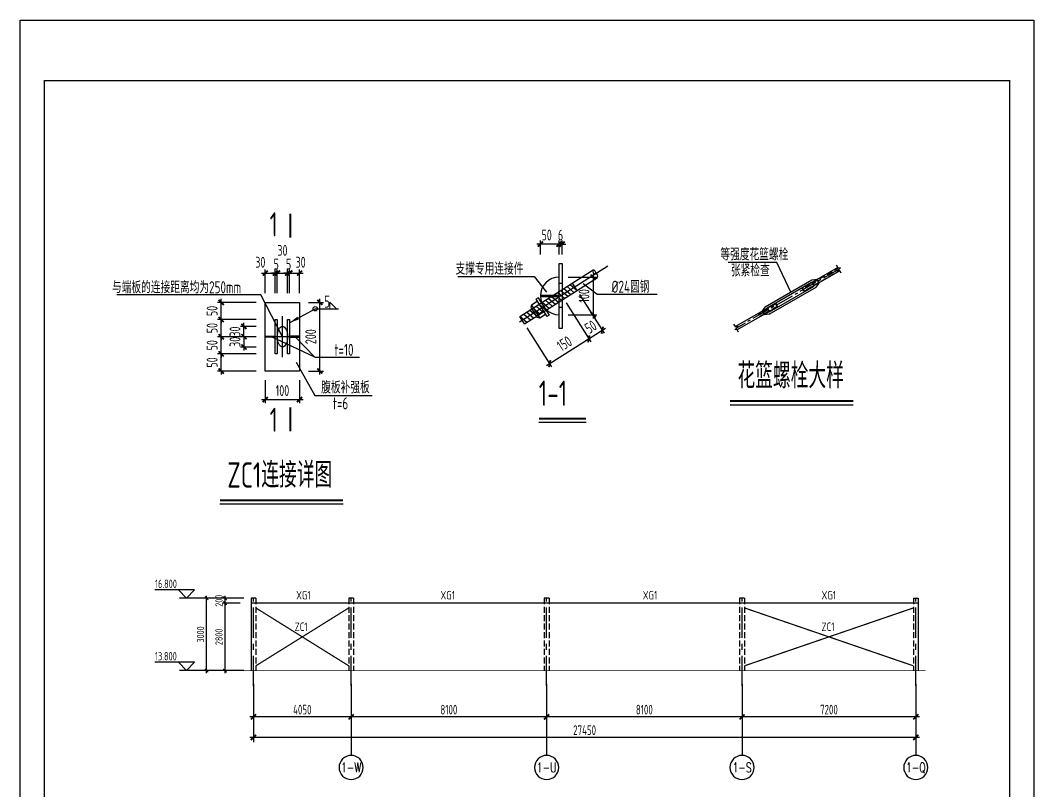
# Model space of a CAD drawing. Extents: x -321761 to 1215725, y 241863 to 438812.
# Drawn here: x 1079725 to 1121725, y 269330 to 301263 of the extents above; entities that cross this region are included whole.
import ezdxf
from ezdxf.enums import TextEntityAlignment as Align

# ---------------------------------------------------------------- set-up
doc = ezdxf.new("R2010")
doc.units = 0
doc.header["$LTSCALE"] = 1000
for name, pattern in [('CENTER', [2, 1.25, -0.25, 0.25, -0.25]), ('CENTER2', [1.125, 0.75, -0.125, 0.125, -0.125]), ('DASH', [0.35, 0.25, -0.1]), ('DASHED', [0.75, 0.5, -0.25]), ('DOTE', [2.42, 2, -0.2, 0.02, -0.2])]:
    doc.linetypes.add(name, pattern=pattern)
doc.layers.get('0').update_dxf_attribs({"linetype": 'CONTINUOUS'})
doc.layers.get('Defpoints').update_dxf_attribs({"linetype": 'CONTINUOUS'})
for name, color, linetype in [('AXIS', 253, 'CENTER'), ('AXIS_NUM', 7, 'CONTINUOUS'), ('BOLT', 3, 'CONTINUOUS'), ('BOLTFILL', 2, 'CONTINUOUS'), ('Boltx', 252, 'DASHED'), ('BORDER', 7, 'CONTINUOUS'), ('DIM', 3, 'CONTINUOUS'), ('DOTE', 1, 'DOTE'), ('Gwall', 42, 'CONTINUOUS'), ('NUM', 7, 'CONTINUOUS'), ('PUB_DIM', 3, 'CONTINUOUS'), ('PZ', 11, 'CONTINUOUS'), ('S', 2, 'CONTINUOUS'), ('TEXT', 7, 'CONTINUOUS'), ('THIN', 7, 'CONTINUOUS'), ('WALL1', 7, 'DASH'), ('WELD', 7, 'CONTINUOUS'), ('YCX', 90, 'CONTINUOUS'), ('屋面支撑', 1, 'CONTINUOUS'), ('引出线', 3, 'CONTINUOUS'), ('柱子', 3, 'CONTINUOUS'), ('框线', 252, 'CONTINUOUS'), ('系杆', 7, 'CONTINUOUS'), ('黄色', 2, 'CONTINUOUS')]:
    doc.layers.add(name, color=color, linetype=linetype)
doc.styles.add('TESSDREN', font='tssdeng.shx', dxfattribs={"width": 0.7, "height": 300, "bigfont": 'tssdchn.shx'})
doc.styles.add('TSSD_Axis', font='Complex.shx', dxfattribs={"width": 0.7, "bigfont": 'hztxt.shx'})
doc.styles.add('TSSD_Dimension', font='Tssdeng.shx', dxfattribs={"width": 0.7, "bigfont": 'hztxt.shx'})
doc.styles.add('TSSD_Norm', font='Tssdeng.shx', dxfattribs={"bigfont": 'hztxt.shx'})
doc.styles.add('TSSD_Rein', font='Tssdeng.shx', dxfattribs={"width": 0.7, "bigfont": 'hztxt.shx'})
doc.dimstyles.new('TSSD_100_100$0', dxfattribs={"dimtxt": 300, "dimasz": 100, "dimexe": 100, "dimexo": 300, "dimgap": 100, "dimtad": 1, "dimdec": 0, "dimzin": 0, "dimdsep": 46, "dimtxsty": 'TSSD_Dimension', "dimblk": 'ARCHTICK', "dimcen": 0, "dimdle": 100, "dimclrd": 3, "dimclre": 3, "dimclrt": 7, "dimazin": 0, "dimtfac": 1, "dimtdec": 0, "dimtix": 1, "dimtmove": 2, "dimatfit": 3, "dimldrblk": 'ARCHTICK', "dimfxl": 1, "dimtolj": 1, "dimtzin": 0, "dimarcsym": 0})
doc.dimstyles.new('TSSD_20_150', dxfattribs={"dimtxt": 450, "dimasz": 150, "dimexe": 150, "dimexo": 375, "dimgap": 150, "dimtad": 1, "dimdec": 0, "dimlfac": 0.133333, "dimzin": 0, "dimdsep": 46, "dimtxsty": 'TSSD_Dimension', "dimblk": 'ARCHTICK', "dimcen": 0, "dimdle": 150, "dimclrt": 7, "dimadec": 0, "dimazin": 0, "dimtfac": 1, "dimtdec": 0, "dimtix": 1, "dimtmove": 2, "dimatfit": 3, "dimfxl": 1, "dimtolj": 1, "dimtzin": 0, "dimarcsym": 0})
doc.dimstyles.new('TSSD_LEADER_STYLE_400.0', dxfattribs={"dimtxt": 1200, "dimasz": 400, "dimexe": 400, "dimexo": 1000, "dimgap": 0.09, "dimtad": 0, "dimtih": 1, "dimtoh": 1, "dimdec": 4, "dimzin": 0, "dimdsep": 46, "dimtxsty": 'Standard', "dimcen": 0.09, "dimdle": 400, "dimclrt": 7, "dimadec": 0, "dimazin": 0, "dimtfac": 1, "dimtdec": 4, "dimtofl": 0, "dimtmove": 0, "dimatfit": 3, "dimfxl": 1, "dimtolj": 1, "dimtzin": 0, "dimarcsym": 0})

# ---------------------------------------------------------------- blocks, each defined once
blk = doc.blocks.new('_ArchTick')
at = {"color": 0, "linetype": 'ByBlock', "const_width": 0.5}
blk.add_lwpolyline([(-0.71, -0.71), (0.71, 0.71)], dxfattribs=at)
blk = doc.blocks.new('*D376')
at = {"layer": 'Defpoints', "color": 0}
for p in [(1102143, 289862), (1100521, 288832), (1103287, 288060)]:
    blk.add_point(p, dxfattribs=at)
at = {"layer": 'DIM', "color": 0, "lineweight": -2}
for p, q in [((1102344, 289545), (1103367, 287933)), ((1100722, 288516), (1101745, 286904)), ((1101538, 286950), (1103414, 288140))]:
    blk.add_line(p, q, dxfattribs=at)
at = {"layer": 'DIM', "color": 0, "lineweight": -2, "xscale": 150, "yscale": 150, "zscale": 150}
for p, rotation in [((1103287, 288060), 32.39712451300372), ((1101665, 287030), 212.3971245130037)]:
    blk.add_blockref('_ArchTick', p, dxfattribs=dict(at, rotation=rotation))
at = {"layer": 'DIM', "color": 7, "insert": (1102275, 287862), "char_height": 450, "attachment_point": 5, "rotation": 32.3971, "style": 'TSSD_Dimension'}
blk.add_mtext('\\A1;150', dxfattribs=at)
blk = doc.blocks.new('*D377')
at = {"layer": 'Defpoints', "color": 0}
for p in [(1101279, 291986), (1101279, 291182), (1102057, 291182)]:
    blk.add_point(p, dxfattribs=at)
at = {"layer": 'DIM', "color": 0, "lineweight": -2}
for p, q in [((1102207, 291986), (1101129, 291986)), ((1101279, 291557), (1101279, 292136)), ((1102057, 291557), (1102057, 292136))]:
    blk.add_line(p, q, dxfattribs=at)
at = {"layer": 'DIM', "color": 0, "lineweight": -2, "xscale": 150, "yscale": 150, "zscale": 150, "rotation": 180}
blk.add_blockref('_ArchTick', (1101279, 291986), dxfattribs=at)
at = {"layer": 'DIM', "color": 0, "lineweight": -2, "xscale": 150, "yscale": 150, "zscale": 150}
blk.add_blockref('_ArchTick', (1102057, 291986), dxfattribs=at)
at = {"layer": 'DIM', "color": 7, "insert": (1101541, 292361), "char_height": 450, "attachment_point": 5, "style": 'TSSD_Dimension'}
blk.add_mtext('\\A1;50', dxfattribs=at)
blk = doc.blocks.new('*D378')
at = {"layer": 'Defpoints', "color": 0}
for p in [(1102057, 290615), (1102057, 289058), (1103467, 289058)]:
    blk.add_point(p, dxfattribs=at)
at = {"layer": 'DIM', "color": 0, "lineweight": -2}
for p, q in [((1103467, 290765), (1103467, 288908)), ((1102432, 290615), (1103617, 290615)), ((1102432, 289058), (1103617, 289058))]:
    blk.add_line(p, q, dxfattribs=at)
at = {"layer": 'DIM', "color": 0, "lineweight": -2, "xscale": 150, "yscale": 150, "zscale": 150}
for p, rotation in [((1103467, 290615), 90), ((1103467, 289058), 270)]:
    blk.add_blockref('_ArchTick', p, dxfattribs=dict(at, rotation=rotation))
at = {"layer": 'DIM', "color": 7, "insert": (1103092, 289837), "char_height": 450, "attachment_point": 5, "rotation": 90, "style": 'TSSD_Dimension'}
blk.add_mtext('\\A1;100', dxfattribs=at)
blk = doc.blocks.new('*D379')
at = {"layer": 'Defpoints', "color": 0}
for p in [(1102057, 291986), (1102057, 291182), (1102180, 291182)]:
    blk.add_point(p, dxfattribs=at)
at = {"layer": 'DIM', "color": 0, "lineweight": -2}
for p, q in [((1102057, 291986), (1101907, 291986)), ((1102057, 291557), (1102057, 292136)), ((1102180, 291986), (1102057, 291986)), ((1102180, 291557), (1102180, 292136)), ((1102180, 291986), (1102330, 291986))]:
    blk.add_line(p, q, dxfattribs=at)
at = {"layer": 'DIM', "color": 0, "lineweight": -2, "xscale": 150, "yscale": 150, "zscale": 150}
blk.add_blockref('_ArchTick', (1102057, 291986), dxfattribs=at)
at = {"layer": 'DIM', "color": 0, "lineweight": -2, "xscale": 150, "yscale": 150, "zscale": 150, "rotation": 180}
blk.add_blockref('_ArchTick', (1102180, 291986), dxfattribs=at)
at = {"layer": 'DIM', "color": 7, "insert": (1102118, 292361), "char_height": 450, "attachment_point": 5, "style": 'TSSD_Dimension'}
blk.add_mtext('\\A1;6', dxfattribs=at)
blk = doc.blocks.new('*D380')
at = {"layer": 'Defpoints', "color": 0}
for p in [(1102143, 289862), (1102703, 290217), (1103847, 288415)]:
    blk.add_point(p, dxfattribs=at)
at = {"layer": 'DIM', "color": 0, "lineweight": -2}
for p, q in [((1102904, 289900), (1103927, 288288)), ((1102344, 289545), (1103367, 287933)), ((1103287, 288060), (1103847, 288415)), ((1103847, 288415), (1103973, 288495)), ((1103287, 288060), (1103160, 287979))]:
    blk.add_line(p, q, dxfattribs=at)
at = {"layer": 'DIM', "color": 0, "lineweight": -2, "xscale": 150, "yscale": 150, "zscale": 150}
for p, rotation in [((1103847, 288415), 212.3971245129426), ((1103287, 288060), 32.39712451294269)]:
    blk.add_blockref('_ArchTick', p, dxfattribs=dict(at, rotation=rotation))
at = {"layer": 'DIM', "color": 7, "insert": (1103366, 288554), "char_height": 450, "attachment_point": 5, "rotation": 32.3971, "style": 'TSSD_Dimension'}
blk.add_mtext('\\A1;50', dxfattribs=at)
blk = doc.blocks.new('*D381')
at = {"layer": 'Defpoints', "color": 0}
for p in [(1088052, 288148), (1089879, 288148), (1089879, 287436)]:
    blk.add_point(p, dxfattribs=at)
at = {"layer": 'DIM', "color": 0, "lineweight": -2}
for p, q in [((1089504, 288148), (1087902, 288148)), ((1088052, 288148), (1088052, 288298)), ((1088052, 287436), (1088052, 288148)), ((1089504, 287436), (1087902, 287436)), ((1088052, 287436), (1088052, 287286))]:
    blk.add_line(p, q, dxfattribs=at)
at = {"layer": 'DIM', "color": 0, "lineweight": -2, "xscale": 150, "yscale": 150, "zscale": 150}
for p, rotation in [((1088052, 288148), 270), ((1088052, 287436), 90)]:
    blk.add_blockref('_ArchTick', p, dxfattribs=dict(at, rotation=rotation))
at = {"layer": 'DIM', "color": 7, "insert": (1087677, 287792), "char_height": 450, "attachment_point": 5, "rotation": 90, "style": 'TSSD_Dimension'}
blk.add_mtext('\\A1;50', dxfattribs=at)
blk = doc.blocks.new('*D382')
at = {"layer": 'Defpoints', "color": 0}
for p in [(1088052, 288859), (1089879, 288859), (1089879, 288148)]:
    blk.add_point(p, dxfattribs=at)
at = {"layer": 'DIM', "color": 0, "lineweight": -2}
for p, q in [((1088052, 288859), (1088052, 289009)), ((1089504, 288859), (1087902, 288859)), ((1088052, 288148), (1088052, 288859)), ((1089504, 288148), (1087902, 288148)), ((1088052, 288148), (1088052, 287998))]:
    blk.add_line(p, q, dxfattribs=at)
at = {"layer": 'DIM', "color": 0, "lineweight": -2, "xscale": 150, "yscale": 150, "zscale": 150}
for p, rotation in [((1088052, 288859), 270), ((1088052, 288148), 90)]:
    blk.add_blockref('_ArchTick', p, dxfattribs=dict(at, rotation=rotation))
at = {"layer": 'DIM', "color": 7, "insert": (1087677, 288503), "char_height": 450, "attachment_point": 5, "rotation": 90, "style": 'TSSD_Dimension'}
blk.add_mtext('\\A1;50', dxfattribs=at)
blk = doc.blocks.new('*D383')
at = {"layer": 'Defpoints', "color": 0}
for p in [(1088052, 289571), (1089879, 289571), (1089879, 288859)]:
    blk.add_point(p, dxfattribs=at)
at = {"layer": 'DIM', "color": 0, "lineweight": -2}
for p, q in [((1089504, 289571), (1087902, 289571)), ((1088052, 289571), (1088052, 289721)), ((1088052, 288859), (1088052, 289571)), ((1089504, 288859), (1087902, 288859)), ((1088052, 288859), (1088052, 288709))]:
    blk.add_line(p, q, dxfattribs=at)
at = {"layer": 'DIM', "color": 0, "lineweight": -2, "xscale": 150, "yscale": 150, "zscale": 150}
for p, rotation in [((1088052, 289571), 270), ((1088052, 288859), 90)]:
    blk.add_blockref('_ArchTick', p, dxfattribs=dict(at, rotation=rotation))
at = {"layer": 'DIM', "color": 7, "insert": (1087677, 289215), "char_height": 450, "attachment_point": 5, "rotation": 90, "style": 'TSSD_Dimension'}
blk.add_mtext('\\A1;50', dxfattribs=at)
blk = doc.blocks.new('*D384')
at = {"layer": 'Defpoints', "color": 0}
for p in [(1089879, 288148), (1088997, 287721), (1089879, 287721)]:
    blk.add_point(p, dxfattribs=at)
at = {"layer": 'DIM', "color": 0, "lineweight": -2}
for p, q in [((1089504, 288148), (1088847, 288148)), ((1088997, 288148), (1088997, 288298)), ((1088997, 288148), (1088997, 287721)), ((1089504, 287721), (1088847, 287721)), ((1088997, 287721), (1088997, 287571))]:
    blk.add_line(p, q, dxfattribs=at)
at = {"layer": 'DIM', "color": 0, "lineweight": -2, "xscale": 150, "yscale": 150, "zscale": 150}
for p, rotation in [((1088997, 288148), 270), ((1088997, 287721), 90)]:
    blk.add_blockref('_ArchTick', p, dxfattribs=dict(at, rotation=rotation))
at = {"layer": 'DIM', "color": 7, "insert": (1088622, 287934), "char_height": 450, "attachment_point": 5, "rotation": 90, "style": 'TSSD_Dimension'}
blk.add_mtext('\\A1;30', dxfattribs=at)
blk = doc.blocks.new('*D385')
at = {"layer": 'Defpoints', "color": 0}
for p in [(1088997, 288575), (1089879, 288575), (1089879, 288148)]:
    blk.add_point(p, dxfattribs=at)
at = {"layer": 'DIM', "color": 0, "lineweight": -2}
for p, q in [((1089504, 288575), (1088847, 288575)), ((1088997, 288575), (1088997, 288725)), ((1088997, 288148), (1088997, 288575)), ((1089504, 288148), (1088847, 288148)), ((1088997, 288148), (1088997, 287998))]:
    blk.add_line(p, q, dxfattribs=at)
at = {"layer": 'DIM', "color": 0, "lineweight": -2, "xscale": 150, "yscale": 150, "zscale": 150}
for p, rotation in [((1088997, 288575), 270), ((1088997, 288148), 90)]:
    blk.add_blockref('_ArchTick', p, dxfattribs=dict(at, rotation=rotation))
at = {"layer": 'DIM', "color": 7, "insert": (1088622, 288361), "char_height": 450, "attachment_point": 5, "rotation": 90, "style": 'TSSD_Dimension'}
blk.add_mtext('\\A1;30', dxfattribs=at)
blk = doc.blocks.new('*D386')
at = {"layer": 'Defpoints', "color": 0}
for p in [(1088052, 287436), (1089879, 287436), (1089879, 286725)]:
    blk.add_point(p, dxfattribs=at)
at = {"layer": 'DIM', "color": 0, "lineweight": -2}
for p, q in [((1089504, 287436), (1087902, 287436)), ((1088052, 287436), (1088052, 287586)), ((1088052, 286725), (1088052, 287436)), ((1089504, 286725), (1087902, 286725)), ((1088052, 286725), (1088052, 286575))]:
    blk.add_line(p, q, dxfattribs=at)
at = {"layer": 'DIM', "color": 0, "lineweight": -2, "xscale": 150, "yscale": 150, "zscale": 150}
for p, rotation in [((1088052, 287436), 270), ((1088052, 286725), 90)]:
    blk.add_blockref('_ArchTick', p, dxfattribs=dict(at, rotation=rotation))
at = {"layer": 'DIM', "color": 7, "insert": (1087677, 287081), "char_height": 450, "attachment_point": 5, "rotation": 90, "style": 'TSSD_Dimension'}
blk.add_mtext('\\A1;50', dxfattribs=at)
blk = doc.blocks.new('*D387')
at = {"layer": 'Defpoints', "color": 0}
for p in [(1091302, 289571), (1092139, 289571), (1091302, 286725)]:
    blk.add_point(p, dxfattribs=at)
at = {"layer": 'DIM', "color": 0, "lineweight": -2}
for p, q in [((1091677, 289571), (1092289, 289571)), ((1092139, 286575), (1092139, 289721)), ((1091677, 286725), (1092289, 286725))]:
    blk.add_line(p, q, dxfattribs=at)
at = {"layer": 'DIM', "color": 0, "lineweight": -2, "xscale": 150, "yscale": 150, "zscale": 150}
for p, rotation in [((1092139, 289571), 90), ((1092139, 286725), 270)]:
    blk.add_blockref('_ArchTick', p, dxfattribs=dict(at, rotation=rotation))
at = {"layer": 'DIM', "color": 7, "insert": (1091764, 288148), "char_height": 450, "attachment_point": 5, "rotation": 90, "style": 'TSSD_Dimension'}
blk.add_mtext('\\A1;200', dxfattribs=at)
blk = doc.blocks.new('*D388')
at = {"layer": 'Defpoints', "color": 0}
for p in [(1089879, 286725), (1091302, 286725), (1091302, 285541)]:
    blk.add_point(p, dxfattribs=at)
at = {"layer": 'DIM', "color": 0, "lineweight": -2}
for p, q in [((1089879, 286350), (1089879, 285391)), ((1091302, 286350), (1091302, 285391)), ((1089729, 285541), (1091452, 285541))]:
    blk.add_line(p, q, dxfattribs=at)
at = {"layer": 'DIM', "color": 0, "lineweight": -2, "xscale": 150, "yscale": 150, "zscale": 150, "rotation": 180}
blk.add_blockref('_ArchTick', (1089879, 285541), dxfattribs=at)
at = {"layer": 'DIM', "color": 0, "lineweight": -2, "xscale": 150, "yscale": 150, "zscale": 150}
blk.add_blockref('_ArchTick', (1091302, 285541), dxfattribs=at)
at = {"layer": 'DIM', "color": 7, "insert": (1090590, 285916), "char_height": 450, "attachment_point": 5, "style": 'TSSD_Dimension'}
blk.add_mtext('\\A1;100', dxfattribs=at)
blk = doc.blocks.new('*D389')
at = {"layer": 'Defpoints', "color": 0}
for p in [(1090292, 290784), (1089879, 289571), (1090292, 289571)]:
    blk.add_point(p, dxfattribs=at)
at = {"layer": 'DIM', "color": 0, "lineweight": -2}
for p, q in [((1089729, 290784), (1090442, 290784)), ((1089879, 289946), (1089879, 290934)), ((1090292, 289946), (1090292, 290934))]:
    blk.add_line(p, q, dxfattribs=at)
at = {"layer": 'DIM', "color": 0, "lineweight": -2, "xscale": 150, "yscale": 150, "zscale": 150, "rotation": 180}
blk.add_blockref('_ArchTick', (1089879, 290784), dxfattribs=at)
at = {"layer": 'DIM', "color": 0, "lineweight": -2, "xscale": 150, "yscale": 150, "zscale": 150}
blk.add_blockref('_ArchTick', (1090292, 290784), dxfattribs=at)
at = {"layer": 'DIM', "color": 7, "insert": (1089675, 291234), "char_height": 450, "attachment_point": 5, "style": 'TSSD_Dimension'}
blk.add_mtext('\\A1;30', dxfattribs=at)
blk = doc.blocks.new('*D390')
at = {"layer": 'Defpoints', "color": 0}
for p in [(1090377, 290784), (1090292, 289571), (1090377, 289571)]:
    blk.add_point(p, dxfattribs=at)
at = {"layer": 'DIM', "color": 0, "lineweight": -2}
for p, q in [((1090292, 290784), (1090142, 290784)), ((1090292, 289946), (1090292, 290934)), ((1090292, 290784), (1090377, 290784)), ((1090377, 289946), (1090377, 290934)), ((1090377, 290784), (1090527, 290784))]:
    blk.add_line(p, q, dxfattribs=at)
at = {"layer": 'DIM', "color": 0, "lineweight": -2, "xscale": 150, "yscale": 150, "zscale": 150}
blk.add_blockref('_ArchTick', (1090292, 290784), dxfattribs=at)
at = {"layer": 'DIM', "color": 0, "lineweight": -2, "xscale": 150, "yscale": 150, "zscale": 150, "rotation": 180}
blk.add_blockref('_ArchTick', (1090377, 290784), dxfattribs=at)
at = {"layer": 'DIM', "color": 7, "insert": (1090334, 291159), "char_height": 450, "attachment_point": 5, "style": 'TSSD_Dimension'}
blk.add_mtext('\\A1;5', dxfattribs=at)
blk = doc.blocks.new('*D391')
at = {"layer": 'Defpoints', "color": 0}
for p in [(1090804, 290784), (1090377, 289571), (1090804, 289571)]:
    blk.add_point(p, dxfattribs=at)
at = {"layer": 'DIM', "color": 0, "lineweight": -2}
for p, q in [((1090227, 290784), (1090954, 290784)), ((1090377, 289946), (1090377, 290934)), ((1090804, 289946), (1090804, 290934))]:
    blk.add_line(p, q, dxfattribs=at)
at = {"layer": 'DIM', "color": 0, "lineweight": -2, "xscale": 150, "yscale": 150, "zscale": 150, "rotation": 180}
blk.add_blockref('_ArchTick', (1090377, 290784), dxfattribs=at)
at = {"layer": 'DIM', "color": 0, "lineweight": -2, "xscale": 150, "yscale": 150, "zscale": 150}
blk.add_blockref('_ArchTick', (1090804, 290784), dxfattribs=at)
at = {"layer": 'DIM', "color": 7, "insert": (1090590, 291723), "char_height": 450, "attachment_point": 5, "style": 'TSSD_Dimension'}
blk.add_mtext('\\A1;30', dxfattribs=at)
blk = doc.blocks.new('*D392')
at = {"layer": 'Defpoints', "color": 0}
for p in [(1090889, 290784), (1090804, 289571), (1090889, 289571)]:
    blk.add_point(p, dxfattribs=at)
at = {"layer": 'DIM', "color": 0, "lineweight": -2}
for p, q in [((1090804, 290784), (1090654, 290784)), ((1090804, 289946), (1090804, 290934)), ((1090804, 290784), (1090889, 290784)), ((1090889, 289946), (1090889, 290934)), ((1090889, 290784), (1091039, 290784))]:
    blk.add_line(p, q, dxfattribs=at)
at = {"layer": 'DIM', "color": 0, "lineweight": -2, "xscale": 150, "yscale": 150, "zscale": 150}
blk.add_blockref('_ArchTick', (1090804, 290784), dxfattribs=at)
at = {"layer": 'DIM', "color": 0, "lineweight": -2, "xscale": 150, "yscale": 150, "zscale": 150, "rotation": 180}
blk.add_blockref('_ArchTick', (1090889, 290784), dxfattribs=at)
at = {"layer": 'DIM', "color": 7, "insert": (1090847, 291159), "char_height": 450, "attachment_point": 5, "style": 'TSSD_Dimension'}
blk.add_mtext('\\A1;5', dxfattribs=at)
blk = doc.blocks.new('*D393')
at = {"layer": 'Defpoints', "color": 0}
for p in [(1091302, 290784), (1090889, 289571), (1091302, 289571)]:
    blk.add_point(p, dxfattribs=at)
at = {"layer": 'DIM', "color": 0, "lineweight": -2}
for p, q in [((1090739, 290784), (1091452, 290784)), ((1090889, 289946), (1090889, 290934)), ((1091302, 289946), (1091302, 290934))]:
    blk.add_line(p, q, dxfattribs=at)
at = {"layer": 'DIM', "color": 0, "lineweight": -2, "xscale": 150, "yscale": 150, "zscale": 150, "rotation": 180}
blk.add_blockref('_ArchTick', (1090889, 290784), dxfattribs=at)
at = {"layer": 'DIM', "color": 0, "lineweight": -2, "xscale": 150, "yscale": 150, "zscale": 150}
blk.add_blockref('_ArchTick', (1091302, 290784), dxfattribs=at)
at = {"layer": 'DIM', "color": 7, "insert": (1091343, 291234), "char_height": 450, "attachment_point": 5, "style": 'TSSD_Dimension'}
blk.add_mtext('\\A1;30', dxfattribs=at)
blk = doc.blocks.new('_WELD003')
at = {"color": 0, "linetype": 'ByBlock'}
blk.add_circle((0, 0), 0.5, dxfattribs=at)
blk = doc.blocks.new('_WELD004')
at = {"color": 0, "linetype": 'ByBlock', "lineweight": 15}
for p, q in [((0, 1), (1, 0)), ((0, 0), (0, 1))]:
    blk.add_line(p, q, dxfattribs=at)
blk = doc.blocks.new('ts_axno')
at = {"color": 0, "linetype": 'ByBlock', "lineweight": -2}
blk.add_circle((0, 0), 0.5, dxfattribs=at)
at = {"color": 0, "linetype": 'ByBlock', "lineweight": -2, "style": 'TSSD_Axis', "width": 0.7}
blk.add_attdef('A', text='', height=0.6, dxfattribs=at).set_placement((0, 0), align=Align.MIDDLE_CENTER)
blk = doc.blocks.new('*D640')
at = {"layer": 'Defpoints', "color": 0}
for p in [(1109638, 274162), (1116838, 274162), (1109638, 272391)]:
    blk.add_point(p, dxfattribs=at)
at = {"layer": 'DIM', "color": 3, "lineweight": -2}
for p, q in [((1109638, 273762), (1109638, 272191)), ((1116838, 273762), (1116838, 272191)), ((1116988, 272391), (1109488, 272391))]:
    blk.add_line(p, q, dxfattribs=at)
at = {"layer": 'DIM', "color": 3, "lineweight": -2, "xscale": 150, "yscale": 150, "zscale": 150, "rotation": 180}
blk.add_blockref('_ArchTick', (1109638, 272391), dxfattribs=at)
at = {"layer": 'DIM', "color": 3, "lineweight": -2, "xscale": 150, "yscale": 150, "zscale": 150}
blk.add_blockref('_ArchTick', (1116838, 272391), dxfattribs=at)
at = {"layer": 'DIM', "color": 7, "insert": (1113238, 272691), "char_height": 400, "attachment_point": 5, "style": 'TSSD_Dimension'}
blk.add_mtext('\\A1;7200', dxfattribs=at)
blk = doc.blocks.new('*D641')
at = {"layer": 'Defpoints', "color": 0}
for p in [(1101538, 274162), (1109638, 274162), (1101538, 272391)]:
    blk.add_point(p, dxfattribs=at)
at = {"layer": 'DIM', "color": 3, "lineweight": -2}
for p, q in [((1101538, 273762), (1101538, 272191)), ((1109638, 273762), (1109638, 272191)), ((1109788, 272391), (1101388, 272391))]:
    blk.add_line(p, q, dxfattribs=at)
at = {"layer": 'DIM', "color": 3, "lineweight": -2, "xscale": 150, "yscale": 150, "zscale": 150, "rotation": 180}
blk.add_blockref('_ArchTick', (1101538, 272391), dxfattribs=at)
at = {"layer": 'DIM', "color": 3, "lineweight": -2, "xscale": 150, "yscale": 150, "zscale": 150}
blk.add_blockref('_ArchTick', (1109638, 272391), dxfattribs=at)
at = {"layer": 'DIM', "color": 7, "insert": (1105588, 272691), "char_height": 400, "attachment_point": 5, "style": 'TSSD_Dimension'}
blk.add_mtext('\\A1;8100', dxfattribs=at)
blk = doc.blocks.new('*D642')
at = {"layer": 'Defpoints', "color": 0}
for p in [(1093438, 274162), (1101538, 274162), (1093438, 272391)]:
    blk.add_point(p, dxfattribs=at)
at = {"layer": 'DIM', "color": 3, "lineweight": -2}
for p, q in [((1093438, 273762), (1093438, 272191)), ((1101538, 273762), (1101538, 272191)), ((1101688, 272391), (1093288, 272391))]:
    blk.add_line(p, q, dxfattribs=at)
at = {"layer": 'DIM', "color": 3, "lineweight": -2, "xscale": 150, "yscale": 150, "zscale": 150, "rotation": 180}
blk.add_blockref('_ArchTick', (1093438, 272391), dxfattribs=at)
at = {"layer": 'DIM', "color": 3, "lineweight": -2, "xscale": 150, "yscale": 150, "zscale": 150}
blk.add_blockref('_ArchTick', (1101538, 272391), dxfattribs=at)
at = {"layer": 'DIM', "color": 7, "insert": (1097488, 272691), "char_height": 400, "attachment_point": 5, "style": 'TSSD_Dimension'}
blk.add_mtext('\\A1;8100', dxfattribs=at)
blk = doc.blocks.new('*D643')
at = {"layer": 'Defpoints', "color": 0}
for p in [(1089388, 274162), (1093438, 274162), (1089388, 272391)]:
    blk.add_point(p, dxfattribs=at)
at = {"layer": 'DIM', "color": 3, "lineweight": -2}
for p, q in [((1089388, 273762), (1089388, 272191)), ((1093438, 273762), (1093438, 272191)), ((1093588, 272391), (1089238, 272391))]:
    blk.add_line(p, q, dxfattribs=at)
at = {"layer": 'DIM', "color": 3, "lineweight": -2, "xscale": 150, "yscale": 150, "zscale": 150, "rotation": 180}
blk.add_blockref('_ArchTick', (1089388, 272391), dxfattribs=at)
at = {"layer": 'DIM', "color": 3, "lineweight": -2, "xscale": 150, "yscale": 150, "zscale": 150}
blk.add_blockref('_ArchTick', (1093438, 272391), dxfattribs=at)
at = {"layer": 'DIM', "color": 7, "insert": (1091413, 272691), "char_height": 400, "attachment_point": 5, "style": 'TSSD_Dimension'}
blk.add_mtext('\\A1;4050', dxfattribs=at)
blk = doc.blocks.new('*D644')
at = {"layer": 'Defpoints', "color": 0}
for p in [(1089388, 273862), (1116838, 274015), (1089388, 271541)]:
    blk.add_point(p, dxfattribs=at)
at = {"layer": 'DIM', "color": 3, "lineweight": -2}
for p, q in [((1089388, 273462), (1089388, 271341)), ((1116838, 273615), (1116838, 271341)), ((1116988, 271541), (1089238, 271541))]:
    blk.add_line(p, q, dxfattribs=at)
at = {"layer": 'DIM', "color": 3, "lineweight": -2, "xscale": 150, "yscale": 150, "zscale": 150, "rotation": 180}
blk.add_blockref('_ArchTick', (1089388, 271541), dxfattribs=at)
at = {"layer": 'DIM', "color": 3, "lineweight": -2, "xscale": 150, "yscale": 150, "zscale": 150}
blk.add_blockref('_ArchTick', (1116838, 271541), dxfattribs=at)
at = {"layer": 'DIM', "color": 7, "insert": (1103113, 271841), "char_height": 400, "attachment_point": 5, "style": 'TSSD_Dimension'}
blk.add_mtext('\\A1;27450', dxfattribs=at)
blk = doc.blocks.new('*D645')
at = {"layer": 'Defpoints', "color": 0}
for p in [(1088211, 277107), (1089136, 277107), (1089136, 274307)]:
    blk.add_point(p, dxfattribs=at)
at = {"layer": 'DIM', "color": 3, "lineweight": -2}
for p, q in [((1088211, 274207), (1088211, 277207)), ((1088836, 277107), (1088111, 277107)), ((1088836, 274307), (1088111, 274307))]:
    blk.add_line(p, q, dxfattribs=at)
at = {"layer": 'DIM', "color": 3, "lineweight": -2, "xscale": 100, "yscale": 100, "zscale": 100}
for p, rotation in [((1088211, 277107), 90), ((1088211, 274307), 270)]:
    blk.add_blockref('_ArchTick', p, dxfattribs=dict(at, rotation=rotation))
at = {"layer": 'DIM', "color": 7, "insert": (1087961, 275707), "char_height": 300, "attachment_point": 5, "rotation": 90, "style": 'TSSD_Dimension'}
blk.add_mtext('\\A1;2800', dxfattribs=at)
blk = doc.blocks.new('*D646')
at = {"layer": 'Defpoints', "color": 0}
for p in [(1088211, 277307), (1089136, 277307), (1089136, 277107)]:
    blk.add_point(p, dxfattribs=at)
at = {"layer": 'DIM', "color": 3, "lineweight": -2}
for p, q in [((1088836, 277307), (1088111, 277307)), ((1088211, 277307), (1088211, 277407)), ((1088211, 277107), (1088211, 277307)), ((1088836, 277107), (1088111, 277107)), ((1088211, 277107), (1088211, 277007))]:
    blk.add_line(p, q, dxfattribs=at)
at = {"layer": 'DIM', "color": 3, "lineweight": -2, "xscale": 100, "yscale": 100, "zscale": 100}
for p, rotation in [((1088211, 277307), 270), ((1088211, 277107), 90)]:
    blk.add_blockref('_ArchTick', p, dxfattribs=dict(at, rotation=rotation))
at = {"layer": 'DIM', "color": 7, "insert": (1087961, 277207), "char_height": 300, "attachment_point": 5, "rotation": 90, "style": 'TSSD_Dimension'}
blk.add_mtext('\\A1;200', dxfattribs=at)
blk = doc.blocks.new('*D647')
at = {"layer": 'Defpoints', "color": 0}
for p in [(1087445, 277307), (1089288, 277307), (1089288, 274307)]:
    blk.add_point(p, dxfattribs=at)
at = {"layer": 'DIM', "color": 3, "lineweight": -2}
for p, q in [((1088988, 277307), (1087345, 277307)), ((1087445, 274207), (1087445, 277407)), ((1088988, 274307), (1087345, 274307))]:
    blk.add_line(p, q, dxfattribs=at)
at = {"layer": 'DIM', "color": 3, "lineweight": -2, "xscale": 100, "yscale": 100, "zscale": 100}
for p, rotation in [((1087445, 277307), 90), ((1087445, 274307), 270)]:
    blk.add_blockref('_ArchTick', p, dxfattribs=dict(at, rotation=rotation))
at = {"layer": 'DIM', "color": 7, "insert": (1087195, 275807), "char_height": 300, "attachment_point": 5, "rotation": 90, "style": 'TSSD_Dimension'}
blk.add_mtext('\\A1;3000', dxfattribs=at)

msp = doc.modelspace()

# ---------------------------------------------------------------- linework, layer by layer
for p, q in [((1102386.8, 290226.6, 242.6), (1102670.2, 289985.2, 242.6)), ((1102515.2, 290308.1, 242.6), (1102798.5, 290066.6, 242.6)), ((1101745.1, 289819.4, 242.6), (1102028.5, 289578, 242.6)), ((1101873.5, 289900.9, 242.6), (1102156.8, 289659.4, 242.6)), ((1102001.8, 289982.3, 242.6), (1102285.1, 289740.9, 242.6)), ((1102130.2, 290063.8, 242.6), (1102413.5, 289822.3, 242.6)), ((1102258.5, 290145.2, 242.6), (1102541.8, 289903.7, 242.6)), ((1101103.4, 289412.2, 242.6), (1101386.7, 289170.8, 242.6)), ((1101231.7, 289493.7, 242.6), (1101515.1, 289252.2, 242.6)), ((1101360.1, 289575.1, 242.6), (1101643.4, 289333.7, 242.6)), ((1101488.4, 289656.6, 242.6), (1101771.8, 289415.1, 242.6)), ((1101616.8, 289738, 242.6), (1101900.1, 289496.5, 242.6)), ((1100440.5, 288991.6, 242.6), (1100723.8, 288750.1, 242.6)), ((1100590, 289086.5, 242.6), (1100873.4, 288845, 242.6)), ((1100718.4, 289167.9, 242.6), (1101001.7, 288926.4, 242.6)), ((1100846.7, 289249.3, 242.6), (1101130, 289007.9, 242.6)), ((1100975, 289330.8, 242.6), (1101258.4, 289089.3, 242.6))]:
    msp.add_line(p, q)
for points, const_width in [([(1116937.9, 277107), (1089287.9, 277107)], 50), ([(1117241.7, 274307), (1088257.5, 274307)], 40)]:
    msp.add_lwpolyline(points, dxfattribs=dict(const_width=const_width))
at = {"color": 75, "linetype": 'DASH', "const_width": 50}
for points in [[(1093337.9, 274507), (1089487.9, 276907)], [(1089487.9, 274507), (1093337.9, 276907)], [(1116737.9, 274507), (1109737.9, 276907)], [(1109737.9, 274507), (1116737.9, 276907)]]:
    msp.add_lwpolyline(points, dxfattribs=at)
at = {"layer": 'AXIS'}
for p, q in [((1089387.9, 273673.6), (1089387.9, 277307)), ((1093437.9, 273673.6), (1093437.9, 277307)), ((1101537.9, 273673.6), (1101537.9, 277307)), ((1109637.9, 273673.6), (1109637.9, 277307)), ((1116837.9, 273673.6), (1116837.9, 277307))]:
    msp.add_line(p, q, dxfattribs=at)
at = {"layer": 'AXIS', "color": 3, "linetype": 'ByBlock'}
for p, q in [((1093437.9, 272998.8), (1093437.9, 270794.4)), ((1101537.9, 272998.8), (1101537.9, 270794.4)), ((1109637.9, 272998.8), (1109637.9, 270794.4)), ((1116837.9, 272998.8), (1116837.9, 270794.4))]:
    msp.add_line(p, q, dxfattribs=at)
at = {"layer": 'BOLT'}
for p, q in [((1100912.2, 289459.4, 242.6), (1100888.9, 289355.3, 242.6)), ((1101152.4, 289611.8, 242.6), (1100912.2, 289459.4, 242.6)), ((1100912.2, 289459.4, 242.6), (1101255.2, 288918.8, 242.6)), ((1101238.2, 289476.7, 242.6), (1100997.9, 289324.2, 242.6)), ((1101185.4, 289759.1, 242.6), (1101095.3, 289701.9, 242.6)), ((1101095.3, 289701.9, 242.6), (1101552.6, 288981.2, 242.6)), ((1101185.4, 289759.1, 242.6), (1101642.7, 289038.3, 242.6)), ((1100888.9, 289355.3, 242.6), (1101151.1, 288942.1, 242.6)), ((1101409.7, 289206.4, 242.6), (1101169.4, 289053.9, 242.6)), ((1101495.5, 289071.3, 242.6), (1101255.2, 288918.8, 242.6)), ((1101642.7, 289038.3, 242.6), (1101552.6, 288981.2, 242.6)), ((1101255.2, 288918.8, 242.6), (1101151.1, 288942.1, 242.6))]:
    msp.add_line(p, q, dxfattribs=at)
at = {"layer": 'BOLTFILL'}
msp.add_line((1100418.4, 288767, 242.6), (1104073.5, 291086.3, 242.6), dxfattribs=at)
for centre, start, end in [((1103552.2, 290859.3, 242.6), 147.30699, 274.25421), ((1103473, 290809, 242.6), 330.54004, 97.48726), ((1103566.9, 290661, 242.6), 327.30699, 94.25421)]:
    msp.add_arc(centre, 99.4, start, end, dxfattribs=at)
at = {"layer": 'Boltx'}
for p, q in [((1102798.5, 290066.6, 242.6), (1102608, 290366.9, 242.6)), ((1100616.6, 288682.1, 242.6), (1100426.1, 288982.4, 242.6))]:
    msp.add_line(p, q, dxfattribs=at)
at = {"layer": 'BORDER'}
msp.add_lwpolyline([(1079725.4, 241862.6), (1079725.4, 301262.6), (1121725.4, 301262.6), (1121725.4, 241862.6)], close=True, dxfattribs=at)
at = {"layer": 'BORDER', "const_width": 50}
msp.add_lwpolyline([(1080725.4, 242862.6), (1080725.4, 298762.6), (1120725.4, 298762.6), (1120725.4, 242862.6)], close=True, dxfattribs=at)
at = {"layer": 'DOTE', "linetype": 'CENTER2'}
msp.add_line((1113662.9, 290951.2, 181.9), (1109412.6, 288508.5, 181.9), dxfattribs=at)
at = {"layer": 'Gwall'}
for p, q in [((1113608.1, 291012.2, 181.9), (1112530.6, 290391.8, 181.9)), ((1113688.9, 290871.8, 181.9), (1112611.3, 290251.3, 181.9)), ((1112530.5, 290391.7, 181.9), (1112140.6, 290169.7, 181.9)), ((1112530.5, 290391.7, 181.9), (1112140.6, 290169.7, 181.9)), ((1112611.2, 290251.3, 181.9), (1112221.4, 290029.3, 181.9)), ((1112221.4, 290029.3, 181.9), (1112611.2, 290251.3, 181.9)), ((1112190.6, 290037.6, 181.9), (1112132.3, 290139, 181.9)), ((1112190.6, 290037.6, 181.9), (1112132.3, 290139, 181.9)), ((1112221.4, 290029.3, 181.9), (1112140.6, 290169.7, 181.9)), ((1112221.4, 290029.3, 181.9), (1112140.6, 290169.7, 181.9)), ((1112221.4, 290029.3, 181.9), (1112140.6, 290169.7, 181.9)), ((1112221.4, 290029.3, 181.9), (1112140.6, 290169.7, 181.9)), ((1110976.9, 289500.9, 181.9), (1109360.1, 288571.7, 181.9)), ((1111020.7, 289526.1, 181.9), (1110474.2, 289212, 181.9)), ((1111101.5, 289385.7, 181.9), (1110554.9, 289071.6, 181.9)), ((1111101.5, 289385.7, 181.9), (1111020.7, 289526.1, 181.9)), ((1111109.8, 289416.4, 181.9), (1111051.5, 289517.8, 181.9)), ((1111057.6, 289360.5, 181.9), (1109440.9, 288431.3, 181.9))]:
    msp.add_line(p, q, dxfattribs=at)
at = {"layer": 'NUM', "linetype": 'ByBlock', "const_width": 75, "elevation": 181.9}
for points in [[(1109138.9, 285480.4), (1114244.6, 285480.4)], [(1101220.8, 284753.4), (1103174.2, 284753.4)]]:
    msp.add_lwpolyline(points, dxfattribs=at)
at = {"layer": 'NUM', "linetype": 'ByBlock', "const_width": 75}
msp.add_lwpolyline([(1087998.9, 281367.9), (1093104.6, 281367.9)], dxfattribs=at)
at = {"layer": 'PUB_DIM', "const_width": 80, "elevation": 181.9}
for points in [[(1090912.1, 292258.2), (1090912.1, 293252.4)], [(1090912.1, 285219.8), (1090912.1, 284223)]]:
    msp.add_lwpolyline(points, dxfattribs=at)
at = {"layer": 'PUB_DIM', "elevation": 181.9}
for points in [[(1113745.1, 290774.3), (1113688.9, 290871.8), (1113676.2, 290893.9), (1113580, 290873.1), (1113720.1, 291005), (1113620.8, 290990.1), (1113608.1, 291012.2), (1113551.9, 291109.7)], [(1109497.1, 288333.8), (1109440.9, 288431.3), (1109428.2, 288453.4), (1109332, 288432.6), (1109472.1, 288564.5), (1109372.8, 288549.6), (1109360.1, 288571.7), (1109303.9, 288669.2)]]:
    msp.add_lwpolyline(points, dxfattribs=at)
at = {"layer": 'PZ'}
for points, elevation in [([(1102057.3, 291182.3), (1102179.6, 291182.3), (1102179.6, 288490.7), (1102057.3, 288490.7)], 242.6), ([(1102057.3, 290370.5), (1102179.6, 290370.5), (1102179.6, 289362.5), (1102057.3, 289362.5)], 242.6), ([(1102057.3, 289859.5), (1101279.2, 289859.5), (1101279.2, 289813.5), (1102057.3, 289813.5)], 242.6), ([(1089879.1, 286725.1), (1089879.1, 289570.5), (1091301.8, 289570.5), (1091301.8, 286725.1)], 121.3), ([(1090291.7, 288859.1), (1090377, 288859.1), (1090377, 287436.4), (1090291.7, 287436.4)], 121.3), ([(1090803.8, 288859.1), (1090889.2, 288859.1), (1090889.2, 287436.4), (1090803.8, 287436.4)], 121.3), ([(1089879.1, 288170.8), (1090291.7, 288170.8), (1090291.7, 288124.8), (1089879.1, 288124.8)], 121.3), ([(1091301.8, 288170.8), (1090889.2, 288170.8), (1090889.2, 288124.8), (1091301.8, 288124.8)], 121.3)]:
    msp.add_lwpolyline(points, close=True, dxfattribs=dict(at, elevation=elevation))
msp.add_arc((1102057.3, 289836.5, 242.6), 778.1, 90, 270, dxfattribs=at)
msp.add_ellipse((1090590.4, 288147.8, 121.3), major_axis=(0, -426.8), ratio=0.5, dxfattribs=at)
at = {"layer": 'S'}
for p, q in [((1100426.1, 288982.4, 242.6), (1103468.5, 290913, 242.6)), ((1100616.6, 288682.1, 242.6), (1103650.6, 290607.3, 242.6))]:
    msp.add_line(p, q, dxfattribs=at)
at = {"layer": 'THIN', "linetype": 'ByBlock', "elevation": 181.9}
for points in [[(1109138.9, 285330.4), (1114244.6, 285330.4)], [(1101220.8, 284603.4), (1103174.2, 284603.4)]]:
    msp.add_lwpolyline(points, dxfattribs=at)
at = {"layer": 'THIN', "linetype": 'ByBlock'}
msp.add_lwpolyline([(1087998.9, 281217.9), (1093104.6, 281217.9)], dxfattribs=at)
at = {"layer": 'WALL1'}
for p, q in [((1112249.1, 290204.1, 181.9), (1113619.2, 290993, 181.9)), ((1112307.4, 290102.6, 181.9), (1113677.5, 290891.6, 181.9)), ((1112530.6, 290391.8, 181.9), (1112611.3, 290251.3, 181.9)), ((1112738.2, 290528.4, 181.9), (1112817.6, 290389.9, 181.9)), ((1112132.3, 290139, 181.9), (1112140.6, 290169.7, 181.9)), ((1112132.3, 290139, 181.9), (1112140.6, 290169.7, 181.9)), ((1112190.6, 290037.6, 181.9), (1112221.4, 290029.3, 181.9)), ((1112190.6, 290037.6, 181.9), (1112221.4, 290029.3, 181.9)), ((1111031.9, 289506.6, 181.9), (1110295.6, 289083.4, 181.9)), ((1111090.2, 289405.2, 181.9), (1110353.9, 288982, 181.9)), ((1111051.5, 289517.8, 181.9), (1111020.7, 289526.1, 181.9)), ((1111051.5, 289517.8, 181.9), (1111020.7, 289526.1, 181.9)), ((1111051.5, 289517.8, 181.9), (1111020.7, 289526.1, 181.9)), ((1111109.8, 289416.4, 181.9), (1111101.5, 289385.7, 181.9)), ((1111109.8, 289416.4, 181.9), (1111101.5, 289385.7, 181.9)), ((1111109.8, 289416.4, 181.9), (1111101.5, 289385.7, 181.9)), ((1110473.9, 289211.9, 181.9), (1110554.7, 289071.4, 181.9)), ((1110474.2, 289212, 181.9), (1110554.9, 289071.6, 181.9)), ((1110777.2, 289181.7, 181.9), (1110681.5, 289348.7, 181.9))]:
    msp.add_line(p, q, dxfattribs=at)
at = {"layer": 'WALL1', "ltscale": 0.3}
for p, q in [((1112530.5, 290391.7, 181.9), (1112530.6, 290391.8, 181.9)), ((1112611.2, 290251.3, 181.9), (1112611.3, 290251.3, 181.9)), ((1110474.2, 289212, 181.9), (1110779.2, 289387.3, 181.9)), ((1110554.9, 289071.6, 181.9), (1110859.9, 289246.8, 181.9))]:
    msp.add_line(p, q, dxfattribs=at)
at = {"layer": 'WELD'}
msp.add_line((1091950.2, 289306.9, 181.9), (1092917, 289306.9, 181.9), dxfattribs=at)
at = {"layer": 'YCX'}
for p, q in [((1091937.8, 287299.1, 181.9), (1090112.7, 288150.3)), ((1091113.1, 288148.5, 181.9), (1091937.8, 287299.1, 181.9)), ((1091937.8, 287299.1, 181.9), (1093790.7, 287299.1, 181.9)), ((1091164.7, 287098.5, 181.9), (1091937.8, 285705.2, 181.9)), ((1091937.8, 285705.2, 181.9), (1094312.2, 285705.2, 181.9))]:
    msp.add_line(p, q, dxfattribs=at)
at = {"layer": '屋面支撑', "color": 3}
for p, q in [((1086945.4, 277655.8), (1085301.4, 277655.8)), ((1086278.3, 277655.8), (1086611.8, 277307)), ((1086945.4, 277655.8), (1086611.8, 277307)), ((1087385.4, 277307), (1086324, 277307)), ((1086945.4, 274655.8), (1085301.4, 274655.8)), ((1086278.3, 274655.8), (1086611.8, 274307)), ((1087385.4, 274307), (1086324, 274307)), ((1086945.4, 274655.8), (1086611.8, 274307))]:
    msp.add_line(p, q, dxfattribs=at)
at = {"layer": '引出线'}
for p, q in [((1111081.8, 291227.3, 181.9), (1109057.4, 291227.3, 181.9)), ((1111673.8, 289970.4, 181.9), (1111081.8, 291227.3, 181.9)), ((1097861.3, 290649.6, 242.6), (1101015.6, 290649.6, 242.6)), ((1101015.6, 290649.6, 242.6), (1101527.2, 289998.7, 242.6)), ((1089691.2, 289878.9, 121.3), (1083730.2, 289878.9, 121.3)), ((1090590.4, 288147.8, 121.3), (1089691.2, 289878.9, 121.3))]:
    msp.add_line(p, q, dxfattribs=at)
at = {"layer": '引出线', "elevation": 242.6}
msp.add_lwpolyline([(1106123.3, 289903.1), (1103628.2, 289903.1), (1103047.2, 290341.2)], dxfattribs=at)
at = {"layer": '柱子'}
for p, q in [((1089287.9, 277307), (1089287.9, 274307)), ((1089487.9, 277307), (1089287.9, 277307)), ((1093537.9, 277307), (1093337.9, 277307)), ((1101637.9, 277307), (1101437.9, 277307)), ((1109737.9, 277307), (1109537.9, 277307)), ((1116737.9, 277307), (1116937.9, 277307)), ((1116937.9, 277307), (1116937.9, 274307))]:
    msp.add_line(p, q, dxfattribs=at)
at = {"layer": '柱子', "linetype": 'DASH'}
for p, q in [((1089487.9, 277307), (1089487.9, 274307)), ((1093337.9, 277307), (1093337.9, 274307)), ((1093537.9, 277307), (1093537.9, 274307)), ((1101437.9, 277307), (1101437.9, 274307)), ((1101637.9, 277307), (1101637.9, 274307)), ((1109537.9, 277307), (1109537.9, 274307)), ((1109737.9, 277307), (1109737.9, 274307)), ((1116737.9, 277307), (1116737.9, 274307))]:
    msp.add_line(p, q, dxfattribs=at)
at = {"layer": '框线'}
for p, q in [((1090590.4, 287294.1, 121.3), (1090590.4, 289001.4, 121.3)), ((1091017.3, 288147.8, 121.3), (1090163.6, 288147.8, 121.3))]:
    msp.add_line(p, q, dxfattribs=at)
at = {"layer": '黄色'}
for p, q in [((1110594.1, 289386.2, 181.9), (1112534.8, 290499.7, 181.9)), ((1110680.7, 289350.1, 181.9), (1112522.2, 290406.7, 181.9)), ((1110778.3, 289179.8, 181.9), (1112619.8, 290236.4, 181.9)), ((1112619.8, 290236.4, 181.9), (1112522.2, 290406.7, 181.9)), ((1112534.8, 290499.7, 181.9), (1112738.2, 290528.4, 181.9)), ((1112706.4, 290200.3, 181.9), (1112834, 290361.3, 181.9)), ((1112834, 290361.3, 181.9), (1112738.2, 290528.4, 181.9)), ((1110765.7, 289086.8, 181.9), (1112706.4, 290200.3, 181.9)), ((1110594.1, 289386.2, 181.9), (1110466.5, 289225.2, 181.9)), ((1110562.2, 289058.2, 181.9), (1110466.5, 289225.2, 181.9)), ((1110765.7, 289086.8, 181.9), (1110562.2, 289058.2, 181.9)), ((1110778.3, 289179.8, 181.9), (1110680.7, 289350.1, 181.9))]:
    msp.add_line(p, q, dxfattribs=at)

# ---------------------------------------------------------------- block references
at = {"layer": 'AXIS_NUM'}
ref = msp.add_blockref('ts_axno', (1093437.9, 270294.4), dxfattribs=dict(at, xscale=-1000, yscale=1000, zscale=1000))
ref.add_attrib('8', '1-W', dxfattribs={"height": 400, "style": 'TSSD_Axis', "width": 0.7}).set_placement((1093437.9, 270294.4), align=Align.MIDDLE_CENTER)
ref = msp.add_blockref('ts_axno', (1101537.9, 270294.4), dxfattribs=dict(at, xscale=-1000, yscale=1000, zscale=1000))
ref.add_attrib('8', '1-U', dxfattribs={"height": 400, "style": 'TSSD_Axis', "width": 0.7}).set_placement((1101537.9, 270294.4), align=Align.MIDDLE_CENTER)
ref = msp.add_blockref('ts_axno', (1109637.9, 270294.4), dxfattribs=dict(at, xscale=-1000, yscale=1000, zscale=1000))
ref.add_attrib('8', '1-S', dxfattribs={"height": 400, "style": 'TSSD_Axis', "width": 0.7}).set_placement((1109637.9, 270294.4), align=Align.MIDDLE_CENTER)
ref = msp.add_blockref('ts_axno', (1116837.9, 270294.4), dxfattribs=dict(at, xscale=-1000, yscale=1000, zscale=1000))
ref.add_attrib('8', '1-Q', dxfattribs={"height": 400, "style": 'TSSD_Axis', "width": 0.7}).set_placement((1116837.9, 270294.4), align=Align.MIDDLE_CENTER)
at = {"layer": 'WELD'}
for name, p, xscale, yscale, zscale in [('_WELD003', (1091950.2, 289306.9, 181.9), 180, 180, 180), ('_WELD004', (1092557, 289306.9, 181.9), 270, 270, 270)]:
    msp.add_blockref(name, p, dxfattribs=dict(at, xscale=xscale, yscale=yscale, zscale=zscale))

# ---------------------------------------------------------------- texts
at = {"layer": 'TEXT', "linetype": 'ByBlock', "style": 'TSSD_Norm', "width": 0.7}
for s, p in [('花篮螺栓大样', (1109447.2, 285690.4, 181.9)), ('1-1', (1101213.3, 284963.4, 181.9)), ('ZC1连接详图', (1088307.2, 281577.9))]:
    msp.add_text(s, height=1050, dxfattribs=at).set_placement(p, align=Align.BOTTOM_LEFT)
at = {"layer": 'THIN', "style": 'TESSDREN', "width": 0.7}
for s, height, p in [('1', 1000, (1090228.6, 292802.9, 181.9)), ('等强度花篮螺栓', 500, (1110148.3, 291560.9, 181.9)), ('张紧检查', 500, (1109980.5, 290894, 181.9)), ('1', 1000, (1090228.6, 284704.3, 181.9))]:
    msp.add_text(s, height=height, dxfattribs=at).set_placement(p, align=Align.MIDDLE_CENTER)
for s, p in [('支撑专用连接件', (1099171.4, 290994.2, 181.9)), ('与端板的连接距离均为250mm', (1086202.4, 290223.5, 60.6)), ('t=10', (1093140.7, 287602.5, 181.9)), ('腹板补强板', (1093201.3, 286072.3, 181.9)), ('t=6', (1092998, 285387.5, 181.9))]:
    msp.add_text(s, height=500, dxfattribs=at).set_placement(p, align=Align.MIDDLE)
msp.add_text('%%C24圆钢', height=500, dxfattribs=at).set_placement((1105800.9, 289967.9, 181.9), align=Align.RIGHT)
msp.add_text('5', height=500, dxfattribs=at).set_placement((1092320.2, 289351.9, 181.9))
at = {"layer": '屋面支撑', "color": 0, "style": 'TESSDREN', "width": 0.7}
for s, p in [('16.800', (1085308.2, 277730.8, 708.9)), ('13.800', (1085308.2, 274730.8, 708.9))]:
    msp.add_text(s, height=350, dxfattribs=at).set_placement(p)
at = {"layer": '系杆', "color": 3, "style": 'TSSD_Rein', "width": 0.8}
for p in [(1091157.8, 277257.7), (1097139.4, 277257.7), (1105521.7, 277257.7), (1112931.7, 277257.7)]:
    msp.add_text('XG1', height=350, dxfattribs=at).set_placement(p)
at = {"layer": '系杆', "color": 6, "style": 'TSSD_Rein', "width": 0.8}
for p in [(1091096.4, 275952.1), (1112931.7, 275952.1)]:
    msp.add_text('ZC1', height=350, dxfattribs=at).set_placement(p)

# ---------------------------------------------------------------- dimensions: what is measured, and where the dimension line sits
at = {"layer": 'DIM'}
for base, p1, p2, text, picture, middle in [((1101279.2, 291986.4, 181.9), (1102057.3, 291182.3, 181.9), (1101279.2, 291182.3, 181.9), '50', '*D377', (1101541.3, 292361.4, 181.9)), ((1090803.8, 290784.5), (1090377, 289570.5), (1090803.8, 289570.5), '30', '*D391', (1090590.4, 291723.1)), ((1090291.7, 290784.5), (1089879.1, 289570.5), (1090291.7, 289570.5), '30', '*D389', (1089674.6, 291234.5)), ((1091301.8, 290784.5), (1090889.2, 289570.5), (1091301.8, 289570.5), '30', '*D393', (1091342.7, 291234.5))]:
    dim = msp.add_linear_dim(base=base, p1=p1, p2=p2, text=text, dimstyle='TSSD_20_150', dxfattribs=at)
    dim.commit()
    dim.dimension.update_dxf_attribs({"geometry": picture, "text_midpoint": middle, "dimtype": 160})
for base, p1, p2, text, picture, middle in [((1102057.3, 291986.4, 181.9), (1102179.6, 291182.3, 181.9), (1102057.3, 291182.3, 181.9), '6', '*D379', (1102118.4, 292361.4, 181.9)), ((1090377, 290784.5), (1090291.7, 289570.5), (1090377, 289570.5), '5', '*D390', (1090334.3, 291159.5)), ((1090889.2, 290784.5), (1090803.8, 289570.5), (1090889.2, 289570.5), '5', '*D392', (1090846.5, 291159.5)), ((1091301.8, 285540.8), (1089879.1, 286725.1), (1091301.8, 286725.1), '100', '*D388', (1090590.4, 285915.8))]:
    dim = msp.add_linear_dim(base=base, p1=p1, p2=p2, text=text, dimstyle='TSSD_20_150', dxfattribs=at)
    dim.commit()
    dim.dimension.update_dxf_attribs({"geometry": picture, "text_midpoint": middle})
for base, p1, p2, text, picture, middle in [((1103466.6, 289058.4, 181.9), (1102057.3, 290614.6, 181.9), (1102057.3, 289058.4, 181.9), '100', '*D378', (1103091.6, 289836.5, 181.9)), ((1088052.1, 289570.5), (1089879.1, 288859.1), (1089879.1, 289570.5), '50', '*D383', (1087677.1, 289214.8)), ((1092139.3, 289570.5), (1091301.8, 286725.1), (1091301.8, 289570.5), '200', '*D387', (1091764.3, 288147.8)), ((1088052.1, 288859.1), (1089879.1, 288147.8), (1089879.1, 288859.1), '50', '*D382', (1087677.1, 288503.5)), ((1088996.9, 288574.6), (1089879.1, 288147.8), (1089879.1, 288574.6), '30', '*D385', (1088621.9, 288361.2)), ((1088052.1, 288147.8), (1089879.1, 287436.4), (1089879.1, 288147.8), '50', '*D381', (1087677.1, 287792.1)), ((1088996.9, 287721), (1089879.1, 288147.8), (1089879.1, 287721), '30', '*D384', (1088621.9, 287934.4)), ((1088052.1, 287436.4), (1089879.1, 286725.1), (1089879.1, 287436.4), '50', '*D386', (1087677.1, 287080.7))]:
    dim = msp.add_linear_dim(base=base, p1=p1, p2=p2, angle=90, text=text, dimstyle='TSSD_20_150', dxfattribs=at)
    dim.commit()
    dim.dimension.update_dxf_attribs({"geometry": picture, "text_midpoint": middle})
for p1, p2, text, picture, middle in [((1100521.4, 288832.3, 181.9), (1102143.5, 289861.6, 181.9), '150', '*D376', (1102274.9, 287861.6, 181.9)), ((1102143.5, 289861.6, 181.9), (1102703.2, 290216.8, 181.9), '50', '*D380', (1103365.9, 288553.9, 181.9))]:
    dim = msp.add_aligned_dim(p1=p1, p2=p2, distance=-2134.1, text=text, dimstyle='TSSD_20_150', dxfattribs=at)
    dim.commit()
    dim.dimension.update_dxf_attribs({"geometry": picture, "text_midpoint": middle})
for base, p1, p2, picture, middle in [((1087444.7, 277307), (1089287.9, 274307), (1089287.9, 277307), '*D647', (1087194.7, 275807)), ((1088210.7, 277307), (1089135.5, 277107), (1089135.5, 277307), '*D646', (1087960.7, 277207)), ((1088210.7, 277107), (1089135.5, 274307), (1089135.5, 277107), '*D645', (1087960.7, 275707))]:
    dim = msp.add_linear_dim(base=base, p1=p1, p2=p2, angle=90, dimstyle='TSSD_100_100$0', dxfattribs=at)
    dim.commit()
    dim.dimension.update_dxf_attribs({"geometry": picture, "text_midpoint": middle})
for base, p1, p2, picture, middle in [((1089387.9, 272391), (1093437.9, 274162.4), (1089387.9, 274162.4), '*D643', (1091412.9, 272691)), ((1089387.9, 271541.4), (1116837.9, 274014.7), (1089387.9, 273862.4), '*D644', (1103112.9, 271841.4)), ((1093437.9, 272391), (1101537.9, 274162.4), (1093437.9, 274162.4), '*D642', (1097487.9, 272691)), ((1101537.9, 272391), (1109637.9, 274162.4), (1101537.9, 274162.4), '*D641', (1105587.9, 272691)), ((1109637.9, 272391), (1116837.9, 274162.4), (1109637.9, 274162.4), '*D640', (1113237.9, 272691))]:
    dim = msp.add_linear_dim(base=base, p1=p1, p2=p2, angle=180, dimstyle='TSSD_100_100$0', override={"dimtxt": 400, "dimasz": 150, "dimexe": 200, "dimexo": 400, "dimdle": 150}, dxfattribs=at)
    dim.commit()
    dim.dimension.update_dxf_attribs({"geometry": picture, "text_midpoint": middle})

# ---------------------------------------------------------------- leaders
at = {"layer": 'WELD'}
msp.add_leader([(1090889.2, 288729.3, -84.3), (1091950.2, 289306.9, -84.3)], dimstyle='TSSD_LEADER_STYLE_400.0', dxfattribs=at)

doc.saveas('drawing.dxf')
